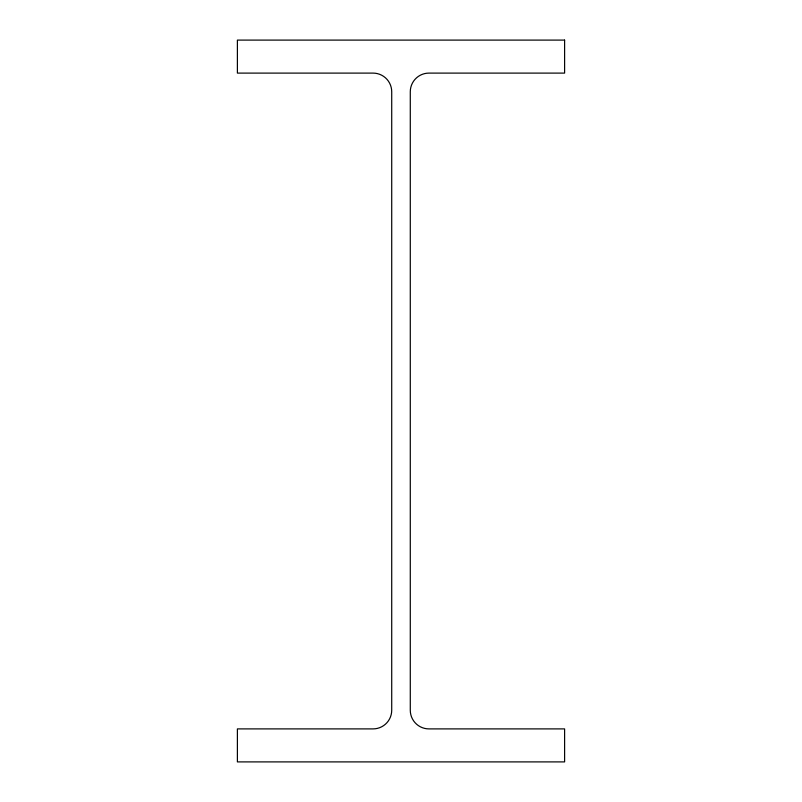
<?xml version="1.0" encoding="UTF-8"?>
<svg xmlns="http://www.w3.org/2000/svg" width="802" height="802" viewBox="0 0 802 802"><rect width="100%" height="100%" fill="white"/><g stroke="black" fill="none" stroke-linecap="round" stroke-linejoin="round"><path stroke-width="1.2" d="M564.608 40.1L237.392 40.1L237.392 73.102L373.05 73.102A18.667 18.667 0 0 1 391.717 91.769L391.717 710.231A18.667 18.667 0 0 1 373.05 728.898L237.392 728.898L237.392 761.9L564.608 761.9L564.608 728.898L428.95 728.898A18.667 18.667 0 0 1 410.283 710.231L410.283 91.769A18.667 18.667 0 0 1 428.95 73.102L564.608 73.102L564.608 40.1"/></g></svg>
